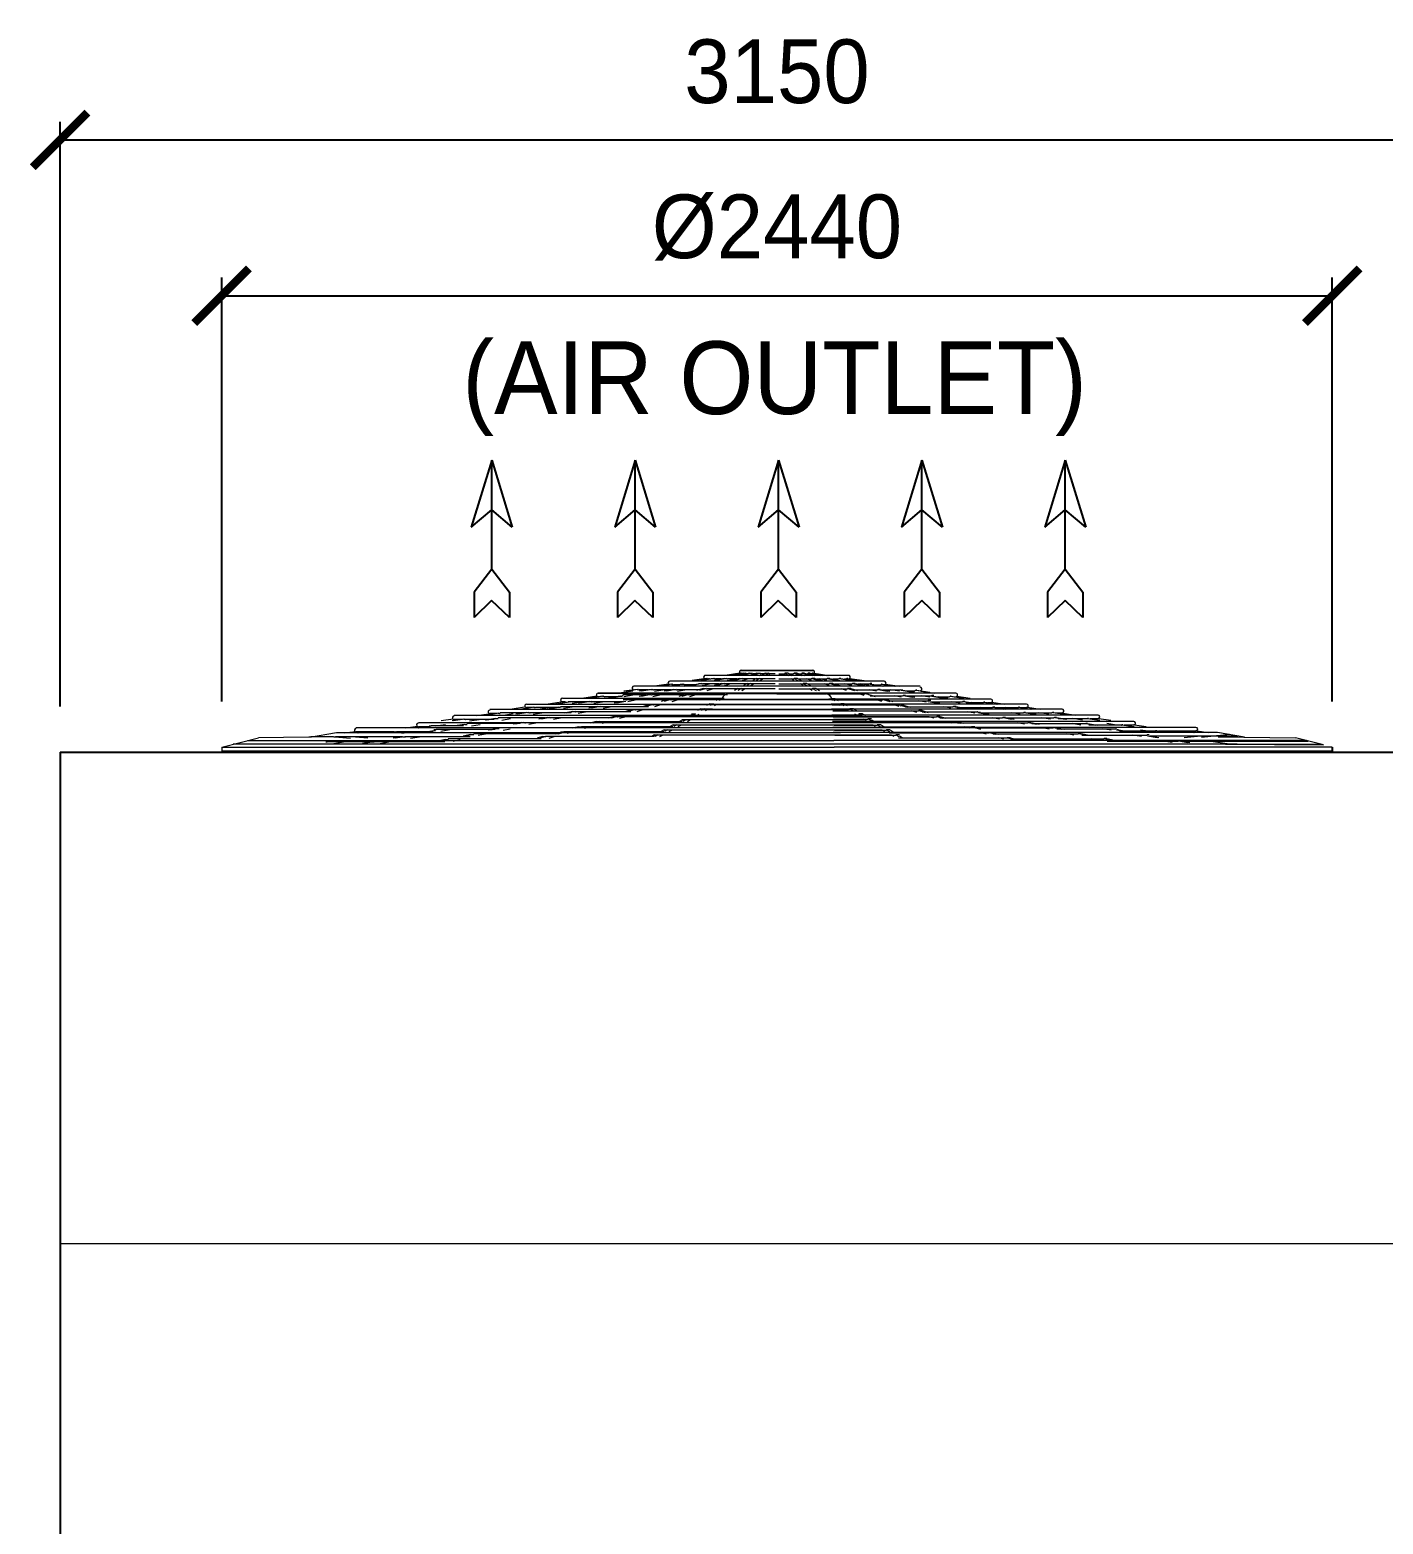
# Model space of a CAD drawing. Header units: millimetres. Extents: x 123437 to 162203, y 20795 to 41590.
# Drawn here: x 138504 to 141477, y 28954 to 32238 of the extents above; entities that cross this region are included whole.
import ezdxf
from ezdxf.enums import TextEntityAlignment as Align

# ---------------------------------------------------------------- set-up
doc = ezdxf.new("R2010")
doc.units = ezdxf.units.MM
doc.header["$LTSCALE"] = 30
doc.header["$MEASUREMENT"] = 0
doc.layers.get('0').update_dxf_attribs({"linetype": 'CONTINUOUS'})
doc.layers.get('DEFPOINTS').update_dxf_attribs({"color": 143, "linetype": 'CONTINUOUS'})
for name, color, linetype in [('냉각탑', 4, 'CONTINUOUS'), ('냉각탑_dim', 1, 'CONTINUOUS'), ('냉각탑_text', 3, 'CONTINUOUS')]:
    doc.layers.add(name, color=color, linetype=linetype)
doc.styles.add('HY울릉도L', font='')
doc.styles.add('돋움', font='')
doc.styles.get('HY울릉도L').set_extended_font_data('HY울릉도L')
doc.styles.get('돋움').set_extended_font_data('Dotum')
doc.dimstyles.new('성지DIM', dxfattribs={"dimtxt": 3.5, "dimasz": 3, "dimexe": 1, "dimexo": 2.5, "dimgap": 2, "dimtad": 1, "dimdec": 0, "dimzin": 3, "dimdsep": 46, "dimtxsty": 'HY울릉도L', "dimblk": 'ARCHTICK', "dimcen": -2, "dimclrd": 256, "dimclre": 256, "dimclrt": 7, "dimadec": 0, "dimazin": 0, "dimtfac": 1, "dimtdec": 0, "dimtofl": 0, "dimtmove": 0, "dimatfit": 3, "dimfxl": 0, "dimtolj": 1, "dimtzin": 0, "dimlwe": -1, "dimarcsym": 0})

# ---------------------------------------------------------------- blocks, each defined once
blk = doc.blocks.new('_ArchTick')
at = {"color": 0, "linetype": 'ByBlock', "const_width": 0.15}
blk.add_lwpolyline([(-0.5, -0.5), (0.5, 0.5)], dxfattribs=at)
blk = doc.blocks.new('*D37')
at = {"layer": 'DEFPOINTS', "color": 0, "transparency": 16777216}
for p in [(141720.4, 31995.9), (138570.4, 30650.6), (141720.4, 30650.6)]:
    blk.add_point(p, dxfattribs=at)
at = {"layer": '냉각탑_dim', "transparency": 16777216}
for p, q in [((138570.4, 30750.6), (138570.4, 32035.9)), ((141720.4, 30750.6), (141720.4, 32035.9))]:
    blk.add_line(p, q, dxfattribs=at)
at = {"layer": '냉각탑_dim', "lineweight": -2, "transparency": 16777216}
blk.add_line((138570.4, 31995.9), (141720.4, 31995.9), dxfattribs=at)
at = {"layer": '냉각탑_dim', "lineweight": -2, "transparency": 16777216, "xscale": 120, "yscale": 120, "zscale": 120, "rotation": 180}
blk.add_blockref('_ArchTick', (138570.4, 31995.9), dxfattribs=at)
at = {"layer": '냉각탑_dim', "lineweight": -2, "transparency": 16777216, "xscale": 120, "yscale": 120, "zscale": 120}
blk.add_blockref('_ArchTick', (141720.4, 31995.9), dxfattribs=at)
at = {"layer": '냉각탑_dim', "color": 7, "transparency": 16777216, "insert": (140145.4, 32145.9), "char_height": 140, "attachment_point": 5, "style": 'HY울릉도L'}
blk.add_mtext('\\A1;3150', dxfattribs=at)
blk = doc.blocks.new('*D38')
at = {"layer": 'DEFPOINTS', "color": 0, "transparency": 16777216}
for p in [(141365.4, 31653.5), (138925.4, 30661.9), (141365.4, 30661.9)]:
    blk.add_point(p, dxfattribs=at)
at = {"layer": '냉각탑_dim', "transparency": 16777216}
for p, q in [((138925.4, 30761.9), (138925.4, 31693.5)), ((141365.4, 30761.9), (141365.4, 31693.5))]:
    blk.add_line(p, q, dxfattribs=at)
at = {"layer": '냉각탑_dim', "lineweight": -2, "transparency": 16777216}
blk.add_line((138925.4, 31653.5), (141365.4, 31653.5), dxfattribs=at)
at = {"layer": '냉각탑_dim', "lineweight": -2, "transparency": 16777216, "xscale": 120, "yscale": 120, "zscale": 120, "rotation": 180}
blk.add_blockref('_ArchTick', (138925.4, 31653.5), dxfattribs=at)
at = {"layer": '냉각탑_dim', "lineweight": -2, "transparency": 16777216, "xscale": 120, "yscale": 120, "zscale": 120}
blk.add_blockref('_ArchTick', (141365.4, 31653.5), dxfattribs=at)
at = {"layer": '냉각탑_dim', "color": 7, "transparency": 16777216, "insert": (140145.4, 31803.5), "char_height": 140, "attachment_point": 5, "style": 'HY울릉도L'}
blk.add_mtext('\\A1;Ø2440', dxfattribs=at)
blk = doc.blocks.new('화살표 IN OUT')
at = {"layer": '냉각탑_dim'}
for p, q in [((-322.7, 43), (-383.9, 43)), ((-343.1, 0.5), (-383.9, 43)), ((-266.4, 0), (-322.7, 43)), ((-163.5, 50), (-121.5, 0)), ((0, 0), (-163.5, 50)), ((-383.9, -43), (-343.1, 0.5)), ((-266.4, 0), (-322.7, -43)), ((-266.4, 0), (0, 0)), ((-163.5, -50), (-121.5, 0)), ((0, 0), (-163.5, -50)), ((-322.7, -43), (-383.9, -43))]:
    blk.add_line(p, q, dxfattribs=at)

msp = doc.modelspace()

# ---------------------------------------------------------------- linework, layer by layer
at = {"ltscale": 500}
for p, q in [((138570.4, 30650.6), (138570.4, 26670.6)), ((138570.4, 30650.6), (141720.4, 30650.6)), ((141258.8, 30650.6), (139032, 30650.6)), ((141365.4, 30661.9), (141365.4, 30652.6))]:
    msp.add_line(p, q, dxfattribs=at)
at = {"lineweight": 18, "ltscale": 500}
msp.add_line((138570.4, 29570.6), (141720.4, 29570.6), dxfattribs=at)
at = {"layer": '냉각탑', "linetype": 'Continuous', "lineweight": 15}
for p, q in [((140381.2, 30806.3), (139909.7, 30806.3)), ((139985.4, 30810.8), (139953.9, 30806.3)), ((139979.5, 30801.7), (139957.8, 30797.3)), ((139989.8, 30812.8), (139959.4, 30808.3)), ((139991.8, 30812.8), (139961.5, 30808.3)), ((139974, 30801.7), (139979.5, 30801.7)), ((140004.9, 30812.8), (139977.6, 30808.3)), ((139981.4, 30797.3), (139997, 30800.5)), ((140018.6, 30800.5), (139981.5, 30800.5)), ((140008.8, 30812.8), (139981.6, 30808.3)), ((139985.4, 30812.8), (139986.1, 30812.3)), ((140302.6, 30819.4), (139988.2, 30819.4)), ((139989.8, 30812.8), (139991.8, 30812.8)), ((139997, 30811.5), (139994.7, 30811.5)), ((140004.9, 30812.8), (140008.8, 30812.8)), ((140029.5, 30812.8), (140007.2, 30808.3)), ((140022.7, 30801.7), (140007.4, 30797.3)), ((140023.1, 30811.5), (140011.3, 30811.5)), ((140035, 30812.8), (140012.8, 30808.3)), ((140029.5, 30801.7), (140014.2, 30797.3)), ((140022.7, 30801.7), (140029.5, 30801.7)), ((140029.5, 30812.8), (140035, 30812.8)), ((140030.8, 30797.3), (140041.9, 30800.5)), ((140077.7, 30800.5), (140031, 30800.5)), ((140063.9, 30824), (140031.7, 30819.4)), ((140065.7, 30824), (140034.5, 30819.4)), ((140035.8, 30808.3), (140051.5, 30811.5)), ((140067.7, 30824), (140036.6, 30819.4)), ((140057.5, 30811.5), (140037.1, 30811.5)), ((140072.9, 30824), (140044.9, 30819.4)), ((140062, 30812.8), (140046.3, 30808.3)), ((140076.8, 30824), (140048.9, 30819.4)), ((140068.8, 30812.8), (140053.1, 30808.3)), ((140062, 30812.8), (140068.8, 30812.8)), ((140085, 30824), (140062.2, 30819.4)), ((140063.9, 30824), (140064.1, 30823.7)), ((140224, 30830.4), (140066.8, 30830.4)), ((140066.8, 30830.4), (140224, 30830.4)), ((140090.6, 30824), (140067.8, 30819.4)), ((140069.4, 30808.3), (140080.5, 30811.5)), ((140097.8, 30811.5), (140070.3, 30811.5)), ((140079.9, 30801.7), (140071.9, 30797.3)), ((140087.5, 30801.7), (140079.5, 30797.3)), ((140079.9, 30801.7), (140087.5, 30801.7)), ((140101.3, 30824), (140085.1, 30819.4)), ((140088.1, 30797.3), (140093.9, 30800.5)), ((140141.5, 30800.5), (140088.2, 30800.5)), ((140108.1, 30824), (140091.9, 30819.4)), ((140100.2, 30812.8), (140092.1, 30808.3)), ((140096.3, 30822.6), (140092.7, 30822.6)), ((140093.4, 30821.7), (140093.3, 30822.6)), ((140107.8, 30812.8), (140099.6, 30808.3)), ((140100.2, 30812.8), (140107.8, 30812.8)), ((140107.9, 30819.4), (140110.3, 30820.1)), ((140108.1, 30808.3), (140113.8, 30811.5)), ((140141.5, 30811.5), (140108.5, 30811.5)), ((140118, 30822.6), (140109.6, 30822.6)), ((140110.3, 30820.1), (140110, 30822.6)), ((140120.5, 30824), (140112.2, 30819.4)), ((140128.1, 30824), (140119.8, 30819.4)), ((140120.5, 30824), (140128.1, 30824)), ((140128, 30819.4), (140129.3, 30820.1)), ((140141.5, 30822.6), (140128.9, 30822.6)), ((140129.3, 30820.1), (140129.1, 30822.6)), ((140149.3, 30822.6), (140161.9, 30822.6)), ((140149.3, 30811.5), (140182.3, 30811.5)), ((140149.3, 30800.5), (140202.6, 30800.5)), ((140161.6, 30820.1), (140161.7, 30822.6)), ((140162.8, 30819.4), (140161.6, 30820.1)), ((140162.7, 30824), (140171.1, 30819.4)), ((140170.3, 30824), (140162.7, 30824)), ((140170.3, 30824), (140178.6, 30819.4)), ((140172.9, 30822.6), (140181.2, 30822.6)), ((140182.7, 30808.3), (140177, 30811.5)), ((140180.5, 30820.1), (140180.8, 30822.6)), ((140182.9, 30819.4), (140180.5, 30820.1)), ((140182.8, 30824), (140198.9, 30819.4)), ((140183, 30812.8), (140191.2, 30808.3)), ((140190.6, 30812.8), (140183, 30812.8)), ((140189.6, 30824), (140205.7, 30819.4)), ((140190.6, 30812.8), (140198.8, 30808.3)), ((140193, 30811.5), (140220.6, 30811.5)), ((140194.5, 30822.6), (140198.1, 30822.6)), ((140202.7, 30797.3), (140196.9, 30800.5)), ((140197.4, 30821.7), (140197.5, 30822.6)), ((140200.3, 30824), (140223.1, 30819.4)), ((140203.4, 30801.7), (140211.3, 30797.3)), ((140210.9, 30801.7), (140203.4, 30801.7)), ((140205.8, 30824), (140228.6, 30819.4)), ((140221.4, 30808.3), (140210.4, 30811.5)), ((140210.9, 30801.7), (140218.9, 30797.3)), ((140213.1, 30800.5), (140259.9, 30800.5)), ((140214, 30824), (140242, 30819.4)), ((140218, 30824), (140245.9, 30819.4)), ((140222, 30812.8), (140237.7, 30808.3)), ((140228.8, 30812.8), (140222, 30812.8)), ((140223.1, 30824), (140254.3, 30819.4)), ((140225.1, 30824), (140256.3, 30819.4)), ((140226.9, 30824), (140226.7, 30823.7)), ((140226.9, 30824), (140259.2, 30819.4)), ((140228.8, 30812.8), (140244.5, 30808.3)), ((140233.4, 30811.5), (140253.7, 30811.5)), ((140255, 30808.3), (140239.3, 30811.5)), ((140260, 30797.3), (140248.9, 30800.5)), ((140255.8, 30812.8), (140278, 30808.3)), ((140261.3, 30812.8), (140255.8, 30812.8)), ((140261.3, 30812.8), (140283.6, 30808.3)), ((140261.3, 30801.7), (140276.6, 30797.3)), ((140268.1, 30801.7), (140261.3, 30801.7)), ((140267.8, 30811.5), (140279.5, 30811.5)), ((140268.1, 30801.7), (140283.4, 30797.3)), ((140272.2, 30800.5), (140309.3, 30800.5)), ((140282, 30812.8), (140309.3, 30808.3)), ((140286, 30812.8), (140282, 30812.8)), ((140286, 30812.8), (140313.2, 30808.3)), ((140293.8, 30811.5), (140296.2, 30811.5)), ((140309.5, 30797.3), (140293.8, 30800.5)), ((140299, 30812.8), (140329.3, 30808.3)), ((140301, 30812.8), (140299, 30812.8)), ((140301, 30812.8), (140331.4, 30808.3)), ((140305.4, 30812.8), (140304.8, 30812.3)), ((140305.4, 30812.8), (140336.9, 30808.3)), ((140311.3, 30801.7), (140333, 30797.3)), ((140316.9, 30801.7), (140311.3, 30801.7)), ((140316.9, 30801.7), (140338.5, 30797.3)), ((140322.7, 30800.5), (140347.6, 30800.5)), ((140347.8, 30797.3), (140328.6, 30800.5)), ((140353.9, 30801.7), (140350, 30801.7)), ((139673.9, 30769.2), (140029.3, 30769.2)), ((139749.9, 30773.4), (139720.7, 30769.2)), ((139762.4, 30773.4), (139734.2, 30769.2)), ((139764.4, 30773.4), (139736.2, 30769.2)), ((140260.1, 30780.3), (139752.5, 30780.3)), ((139752.5, 30780.3), (140030.7, 30780.3)), ((139755.8, 30772.4), (139752.5, 30772.4)), ((139762.4, 30773.4), (139764.4, 30773.4)), ((139795, 30772.4), (139766.9, 30772.4)), ((139769.7, 30769.2), (139791.1, 30772.4)), ((139800.9, 30773.4), (139775.7, 30769.2)), ((139804.9, 30773.4), (139779.6, 30769.2)), ((139828.4, 30784.5), (139798.5, 30780.3)), ((139800.9, 30773.4), (139804.9, 30773.4)), ((139858.2, 30776.4), (139807.1, 30776.4)), ((139838.2, 30788.5), (139809.3, 30784.3)), ((139809.6, 30773.2), (139828.8, 30776.4)), ((139840.2, 30788.5), (139811.3, 30784.3)), ((140459.8, 30795.3), (139831.1, 30795.3)), ((139838.2, 30788.5), (139840.2, 30788.5)), ((139863, 30777.4), (139842.3, 30773.2)), ((139862.4, 30787.5), (139842.8, 30787.5)), ((139868.9, 30788.5), (139843, 30784.3)), ((139872.8, 30788.5), (139846.9, 30784.3)), ((139868.5, 30777.4), (139847.9, 30773.2)), ((139868.9, 30788.5), (139872.8, 30788.5)), ((139940.9, 30776.4), (139870.4, 30776.4)), ((139872.4, 30773.2), (139888.1, 30776.4)), ((139913.1, 30787.5), (139875.2, 30787.5)), ((139906.9, 30799.7), (139876.2, 30795.3)), ((139876.3, 30784.3), (139895.5, 30787.5)), ((139914, 30799.7), (139884.4, 30795.3)), ((139916, 30799.7), (139886.4, 30795.3)), ((139918.5, 30788.5), (139897.3, 30784.3)), ((139924, 30788.5), (139902.9, 30784.3)), ((139936.9, 30799.7), (139910.3, 30795.3)), ((139914, 30799.7), (139916, 30799.7)), ((139940.8, 30799.7), (139914.2, 30795.3)), ((139929.7, 30798.5), (139918.7, 30798.5)), ((139979.7, 30787.5), (139925.9, 30787.5)), ((139926.9, 30784.3), (139942.6, 30787.5)), ((139944.3, 30777.4), (139929.7, 30773.2)), ((139951.1, 30777.4), (139936.5, 30773.2)), ((139936.9, 30799.7), (139940.8, 30799.7)), ((139943.1, 30795.3), (139962.3, 30798.5)), ((139968.1, 30798.5), (139943.2, 30798.5)), ((139944.3, 30777.4), (139951.1, 30777.4)), ((139974, 30799.7), (139952.3, 30795.3)), ((140036.5, 30776.4), (139952.4, 30776.4)), ((139953.8, 30773.2), (139964.9, 30776.4)), ((139983.5, 30790.5), (139968.5, 30786.3)), ((139990.3, 30790.5), (139975.3, 30786.3)), ((139983.5, 30790.5), (139990.3, 30790.5)), ((140057.6, 30789.5), (139991.7, 30789.5)), ((139992.3, 30786.3), (140003.4, 30789.5)), ((140017.5, 30767.8), (140010.9, 30764.2)), ((140017.5, 30767.8), (140025, 30767.8)), ((140027.7, 30769.2), (140018.5, 30764.2)), ((140145.4, 30778.5), (140037.9, 30778.5)), ((140059.6, 30790.5), (140051.8, 30786.3)), ((140067.2, 30790.5), (140059.4, 30786.3)), ((140059.6, 30790.5), (140067.2, 30790.5)), ((140141.5, 30789.5), (140067.9, 30789.5)), ((140068.2, 30786.3), (140073.9, 30789.5)), ((140145.4, 30778.5), (140252.9, 30778.5)), ((140149.3, 30789.5), (140223, 30789.5)), ((140222.6, 30786.3), (140216.9, 30789.5)), ((140223.7, 30790.5), (140231.4, 30786.3)), ((140231.3, 30790.5), (140223.7, 30790.5)), ((140231.3, 30790.5), (140239, 30786.3)), ((140233.2, 30789.5), (140299.2, 30789.5)), ((140254.3, 30778.4), (140338.5, 30778.4)), ((140614.9, 30767.2), (140259.6, 30767.2)), ((140538.3, 30780.3), (140260.1, 30780.3)), ((140265.8, 30767.8), (140272.3, 30764.2)), ((140273.3, 30767.8), (140265.8, 30767.8)), ((140273.3, 30767.8), (140279.9, 30764.2)), ((140298.5, 30786.3), (140287.4, 30789.5)), ((140300.5, 30790.5), (140315.5, 30786.3)), ((140307.3, 30790.5), (140300.5, 30790.5)), ((140307.3, 30790.5), (140322.3, 30786.3)), ((140311.1, 30787.5), (140364.9, 30787.5)), ((140337, 30775.2), (140325.9, 30778.4)), ((140339.8, 30779.4), (140354.3, 30775.2)), ((140346.6, 30779.4), (140339.8, 30779.4)), ((140346.6, 30777.4), (140361.1, 30773.2)), ((140363.9, 30784.3), (140348.3, 30787.5)), ((140350, 30799.7), (140376.6, 30795.3)), ((140350, 30774.4), (140420.5, 30774.4)), ((140353.9, 30799.7), (140380.5, 30795.3)), ((140361.1, 30798.5), (140372.1, 30798.5)), ((140366.8, 30788.5), (140388, 30784.3)), ((140372.4, 30788.5), (140393.5, 30784.3)), ((140374.8, 30799.7), (140404.4, 30795.3)), ((140376.8, 30799.7), (140374.8, 30799.7)), ((140376.8, 30799.7), (140406.5, 30795.3)), ((140377.7, 30787.5), (140415.7, 30787.5)), ((140383.9, 30799.7), (140414.6, 30795.3)), ((140414.5, 30784.3), (140395.3, 30787.5)), ((140418.4, 30771.2), (140402.7, 30774.4)), ((140418, 30786.5), (140443.9, 30782.3)), ((140421.9, 30786.5), (140418, 30786.5)), ((140421.9, 30786.5), (140447.8, 30782.3)), ((140422.3, 30775.4), (140442.9, 30771.2)), ((140427.8, 30775.4), (140448.5, 30771.2)), ((140428.5, 30785.5), (140448, 30785.5)), ((140432.7, 30774.4), (140483.7, 30774.4)), ((140450.6, 30786.5), (140479.5, 30782.3)), ((140452.6, 30786.5), (140450.6, 30786.5)), ((140452.6, 30786.5), (140481.5, 30782.3)), ((140481.2, 30771.2), (140462, 30774.4)), ((140462.4, 30784.5), (140492.3, 30780.3)), ((140489.9, 30775.4), (140485.9, 30775.4)), ((140485.9, 30773.4), (140511.2, 30769.2)), ((140489.9, 30773.4), (140515.1, 30769.2)), ((140495.8, 30772.4), (140523.9, 30772.4)), ((140521.1, 30769.2), (140499.7, 30772.4)), ((140528.4, 30773.4), (140526.4, 30773.4)), ((140526.4, 30773.4), (140554.6, 30769.2)), ((140528.4, 30773.4), (140556.6, 30769.2)), ((140535, 30772.4), (140538.3, 30772.4)), ((140540.9, 30773.4), (140570.1, 30769.2)), ((139533, 30736), (139506.9, 30732.1)), ((139535.1, 30736), (139509, 30732.1)), ((139514.7, 30745.2), (140306.7, 30745.2)), ((139528.6, 30735.3), (139514.7, 30735.3)), ((139533, 30736), (139535.1, 30736)), ((139591.1, 30737.3), (139537.2, 30737.3)), ((139544.4, 30732.1), (139565.8, 30735.3)), ((139591, 30749.1), (139563.3, 30745.2)), ((139595.1, 30738), (139571.7, 30734.1)), ((139599, 30738), (139575.7, 30734.1)), ((139610.8, 30749.1), (139584, 30745.2)), ((139612.8, 30749.1), (139586.1, 30745.2)), ((139595.3, 30756.2), (140277, 30756.2)), ((139605.6, 30748.4), (139595.3, 30748.4)), ((139693.3, 30737.3), (139602.9, 30737.3)), ((139609.4, 30734.1), (139628.6, 30737.3)), ((139610.8, 30749.1), (139612.8, 30749.1)), ((139660.4, 30748.4), (139615.1, 30748.4)), ((139620.8, 30745.2), (139642.2, 30748.4)), ((139665, 30749.1), (139641, 30745.2)), ((139671.5, 30760.2), (139643, 30756.2)), ((139669, 30749.1), (139645, 30745.2)), ((139686.6, 30760.2), (139659.1, 30756.2)), ((139688.6, 30760.2), (139661.1, 30756.2)), ((139665, 30749.1), (139669, 30749.1)), ((139748.2, 30750.4), (139671, 30750.4)), ((139680.7, 30761.4), (139673.9, 30761.4)), ((139676.1, 30747.2), (139695.3, 30750.4)), ((139696.6, 30740), (139677.5, 30736.1)), ((139702.1, 30740), (139683, 30736.1)), ((139686.6, 30762.2), (139688.6, 30762.2)), ((139727.7, 30761.4), (139691, 30761.4)), ((139695.3, 30758.2), (139716.7, 30761.4)), ((139824.3, 30739.3), (139703.6, 30739.3)), ((139733, 30762.2), (139708.4, 30758.2)), ((139708.9, 30736.1), (139724.6, 30739.3)), ((139736.9, 30762.2), (139712.3, 30758.2)), ((139752, 30751.1), (139732.4, 30747.2)), ((139733, 30762.2), (139736.9, 30762.2)), ((139757.6, 30751.1), (139738, 30747.2)), ((139803.2, 30761.4), (139739, 30761.4)), ((139742.9, 30758.2), (139762.1, 30761.4)), ((139863.1, 30750.4), (139759.2, 30750.4)), ((139763.4, 30747.2), (139779.1, 30750.4)), ((139807.5, 30762.2), (139787.4, 30758.2)), ((139813, 30762.2), (139792.9, 30758.2)), ((139826.6, 30744), (139813.1, 30740.1)), ((139902, 30765.4), (139814.8, 30765.4)), ((139817.9, 30762.2), (139833.6, 30765.4)), ((139833.4, 30744), (139819.9, 30740.1)), ((139826.6, 30744), (139833.4, 30744)), ((140300.3, 30743.3), (139834.5, 30743.3)), ((139838.2, 30740.1), (139849.3, 30743.3)), ((139865.8, 30755.1), (139851.9, 30751.2)), ((139872.6, 30755.1), (139858.7, 30751.2)), ((139865.8, 30755.1), (139872.6, 30755.1)), ((140280.3, 30754.4), (139873.8, 30754.4)), ((139876.7, 30751.2), (139887.8, 30754.4)), ((139905, 30766.2), (139890.8, 30762.2)), ((139911.8, 30766.2), (139897.6, 30762.2)), ((139905, 30766.2), (139911.8, 30766.2)), ((140270.2, 30765.4), (139913.1, 30765.4)), ((139915.3, 30762.2), (139926.4, 30765.4)), ((139957.7, 30734.7), (139965.3, 30734.7)), ((139965.3, 30734.7), (139958.6, 30731.1)), ((139977.6, 30745.8), (139971, 30742.1)), ((139977.6, 30745.8), (139985.2, 30745.8)), ((139985.2, 30745.8), (139978.6, 30742.1)), ((140004, 30745.3), (139986.5, 30745.3)), ((139988.4, 30742.1), (139994.2, 30745.3)), ((139997.6, 30756.8), (139990.9, 30753.2)), ((139997.6, 30756.8), (140005.2, 30756.8)), ((140005.2, 30756.8), (139998.5, 30753.2)), ((140008.4, 30753.2), (140014.1, 30756.4)), ((140266, 30766.5), (140022.7, 30766.5)), ((140022.7, 30766.5), (140266, 30766.5)), ((140693.5, 30756.2), (140264.2, 30756.2)), ((140772.1, 30745.2), (140265.1, 30745.2)), ((140265.9, 30765.4), (140377.8, 30765.4)), ((140266.9, 30754.4), (140417.1, 30754.4)), ((140267.8, 30741.3), (140456.3, 30741.3)), ((140282.4, 30753.2), (140276.7, 30756.4)), ((140285.7, 30756.8), (140292.3, 30753.2)), ((140293.2, 30756.8), (140285.7, 30756.8)), ((140286.8, 30745.3), (140304.3, 30745.3)), ((140293.2, 30756.8), (140299.9, 30753.2)), ((140302.4, 30742.1), (140296.7, 30745.3)), ((140305.6, 30745.8), (140312.2, 30742.1)), ((140313.2, 30745.8), (140305.6, 30745.8)), ((140313.2, 30745.8), (140319.8, 30742.1)), ((140325.5, 30734.7), (140332.2, 30731.1)), ((140333.1, 30734.7), (140325.5, 30734.7)), ((140333.1, 30734.7), (140339.8, 30731.1)), ((140375.5, 30762.2), (140364.5, 30765.4)), ((140379, 30766.2), (140393.2, 30762.2)), ((140385.8, 30766.2), (140379, 30766.2)), ((140385.8, 30766.2), (140400, 30762.2)), ((140388.8, 30763.4), (140476, 30763.4)), ((140414.1, 30751.2), (140403, 30754.4)), ((140418.2, 30753.1), (140432.1, 30749.2)), ((140425, 30753.1), (140418.2, 30753.1)), ((140425, 30753.1), (140438.9, 30749.2)), ((140427.7, 30750.4), (140531.6, 30750.4)), ((140452.6, 30738.1), (140441.5, 30741.3)), ((140472.9, 30760.2), (140457.2, 30763.4)), ((140457.4, 30742), (140470.9, 30738.1)), ((140464.2, 30742), (140457.4, 30742)), ((140464.2, 30742), (140477.7, 30738.1)), ((140464.6, 30739.3), (140585.2, 30739.3)), ((140477.8, 30762.2), (140497.9, 30758.2)), ((140483.3, 30762.2), (140503.4, 30758.2)), ((140487.6, 30761.4), (140551.8, 30761.4)), ((140527.4, 30747.2), (140511.7, 30750.4)), ((140548, 30758.2), (140528.8, 30761.4)), ((140533.2, 30751.1), (140552.8, 30747.2)), ((140538.8, 30751.1), (140558.4, 30747.2)), ((140540.6, 30748.4), (140617.8, 30748.4)), ((140553.9, 30762.2), (140578.5, 30758.2)), ((140557.8, 30762.2), (140553.9, 30762.2)), ((140555.8, 30762.2), (140580.5, 30758.2)), ((140561.1, 30759.4), (140597.8, 30759.4)), ((140579.9, 30736.1), (140564.2, 30739.3)), ((140593.6, 30756.2), (140572.1, 30759.4)), ((140586.7, 30738), (140605.8, 30734.1)), ((140592.3, 30738), (140611.4, 30734.1)), ((140612.7, 30745.2), (140593.5, 30748.4)), ((140595.5, 30737.3), (140685.9, 30737.3)), ((140602.2, 30760.2), (140600.2, 30760.2)), ((140600.2, 30760.2), (140627.7, 30756.2)), ((140602.2, 30760.2), (140629.7, 30756.2)), ((140608.1, 30759.4), (140614.9, 30759.4)), ((140617.4, 30760.2), (140645.8, 30756.2)), ((140619.8, 30749.1), (140643.9, 30745.2)), ((140623.8, 30749.1), (140619.8, 30749.1)), ((140623.8, 30749.1), (140647.8, 30745.2)), ((140628.4, 30748.4), (140673.7, 30748.4)), ((140668, 30745.2), (140646.6, 30748.4)), ((140679.4, 30734.1), (140660.2, 30737.3)), ((140678, 30749.1), (140676, 30749.1)), ((140676, 30749.1), (140702.8, 30745.2)), ((140678, 30749.1), (140704.8, 30745.2)), ((140683.2, 30748.4), (140693.5, 30748.4)), ((140687.8, 30738), (140711.2, 30734.1)), ((140691.7, 30738), (140715.1, 30734.1)), ((140695.7, 30737.3), (140749.6, 30737.3)), ((140695.8, 30749.1), (140723.5, 30745.2)), ((140742.4, 30734.1), (140721, 30737.3)), ((140753.8, 30738), (140751.7, 30738)), ((140751.7, 30738), (140777.8, 30734.1)), ((140753.8, 30738), (140779.9, 30734.1)), ((140758.3, 30737.3), (140772.1, 30737.3)), ((140774.3, 30736), (140801.3, 30732.1)), ((139220.9, 30705.1), (140578.4, 30705.1)), ((139355.7, 30706.7), (139330.1, 30703.1)), ((139381.5, 30706.7), (139356.8, 30703.1)), ((139357.5, 30716.1), (140548.3, 30716.1)), ((139378.4, 30706.3), (139357.6, 30706.3)), ((139383.6, 30706.7), (139358.8, 30703.1)), ((139381.5, 30708.7), (139383.6, 30708.7)), ((139456.5, 30708.3), (139385.4, 30708.3)), ((139395.5, 30708.1), (139417, 30711.3)), ((139434.1, 30722.8), (139407.8, 30719.1)), ((139457.3, 30722.8), (139431.9, 30719.1)), ((139459.3, 30722.8), (139433.9, 30719.1)), ((139436.1, 30732.1), (140330.3, 30732.1)), ((139453.5, 30722.3), (139436.1, 30722.3)), ((139459.3, 30711.7), (139437.1, 30708.1)), ((139463.2, 30711.7), (139441, 30708.1)), ((139457.3, 30722.8), (139459.3, 30722.8)), ((139459.3, 30711.7), (139463.2, 30711.7)), ((139523.8, 30722.3), (139461.3, 30722.3)), ((139581.3, 30713.3), (139464.8, 30713.3)), ((139470, 30719.1), (139491.4, 30722.3)), ((139473.9, 30708.1), (139493.1, 30711.3)), ((139512.6, 30734), (139485.5, 30730.1)), ((139527.2, 30724.8), (139504.4, 30721.1)), ((139531.1, 30724.8), (139508.3, 30721.1)), ((139528.2, 30702.6), (139510.6, 30699)), ((139533.8, 30702.6), (139516.1, 30699)), ((139527.2, 30724.8), (139531.1, 30724.8)), ((139636.3, 30726.3), (139532.9, 30726.3)), ((139705.7, 30704.2), (139534.9, 30704.2)), ((139540.7, 30721.1), (139559.9, 30724.3)), ((139543.5, 30699), (139559.2, 30702.2)), ((139583.6, 30715.7), (139565.5, 30712.1)), ((139589.2, 30715.7), (139571.1, 30712.1)), ((139746.5, 30715.3), (139592.5, 30715.3)), ((139600, 30712.1), (139615.6, 30715.3)), ((139641.1, 30726.8), (139622.5, 30723.1)), ((139646.6, 30726.8), (139628, 30723.1)), ((139785.4, 30726.3), (139648.1, 30726.3)), ((139654.5, 30723.1), (139670.1, 30726.3)), ((139709, 30706.6), (139696.5, 30703)), ((139715.8, 30706.6), (139703.3, 30703)), ((139709, 30706.6), (139715.8, 30706.6)), ((139916.8, 30706.2), (139716.6, 30706.2)), ((139722.6, 30703), (139733.7, 30706.2)), ((139748.2, 30717.7), (139735.3, 30714.1)), ((139755, 30717.7), (139742.2, 30714.1)), ((139748.2, 30717.7), (139755, 30717.7)), ((139936.9, 30717.3), (139755.9, 30717.3)), ((139761.2, 30714.1), (139772.2, 30717.3)), ((139787.4, 30728.8), (139774.2, 30725.1)), ((139794.2, 30728.8), (139781, 30725.1)), ((139787.4, 30728.8), (139794.2, 30728.8)), ((140480, 30728.3), (139792.2, 30728.3)), ((139799.7, 30725.1), (139810.8, 30728.3)), ((139917.5, 30710.6), (139911, 30707)), ((140356.5, 30710.2), (139916.8, 30710.2)), ((139917.5, 30710.6), (139925, 30710.6)), ((139925, 30710.6), (139918.6, 30707)), ((139928.6, 30707), (139934.3, 30710.2)), ((139937.7, 30721.7), (139931.1, 30718.1)), ((140340.2, 30721.3), (139936.9, 30721.3)), ((139937.7, 30721.7), (139945.3, 30721.7)), ((139945.3, 30721.7), (139938.7, 30718.1)), ((139948.5, 30718.1), (139954.3, 30721.3)), ((139957.7, 30732.7), (139951.1, 30729.1)), ((139968.5, 30731.1), (139974.2, 30734.3)), ((140850.7, 30732.1), (140266.1, 30732.1)), ((140929.3, 30718.1), (140267.1, 30718.1)), ((141065.9, 30705.1), (140268, 30705.1)), ((140268.8, 30728.3), (140495.6, 30728.3)), ((140269.8, 30723.3), (140345, 30723.3)), ((140270.7, 30710.2), (140365.3, 30710.2)), ((140322.3, 30731.1), (140316.6, 30734.3)), ((140342.3, 30720.1), (140336.5, 30723.3)), ((140345.5, 30723.7), (140352.1, 30720.1)), ((140353.1, 30723.7), (140345.5, 30723.7)), ((140353.1, 30721.7), (140359.7, 30718.1)), ((140353.9, 30717.3), (140534.9, 30717.3)), ((140362.2, 30707), (140356.5, 30710.2)), ((140365.8, 30710.6), (140372.2, 30707)), ((140373.4, 30710.6), (140365.8, 30710.6)), ((140373.4, 30710.6), (140379.8, 30707)), ((140374, 30706.2), (140574.2, 30706.2)), ((140491.1, 30725.1), (140480, 30728.3)), ((140496.6, 30728.8), (140509.8, 30725.1)), ((140503.5, 30728.8), (140496.6, 30728.8)), ((140503.4, 30726.3), (140640.7, 30726.3)), ((140503.5, 30728.8), (140516.6, 30725.1)), ((140529.7, 30714.1), (140518.6, 30717.3)), ((140535.9, 30717.7), (140548.7, 30714.1)), ((140542.7, 30717.7), (140535.9, 30717.7)), ((140542.3, 30715.3), (140696.3, 30715.3)), ((140542.7, 30717.7), (140555.5, 30714.1)), ((140568.2, 30703), (140557.1, 30706.2)), ((140573.1, 30706.6), (140585.5, 30703)), ((140579.9, 30706.6), (140573.1, 30706.6)), ((140579.9, 30704.6), (140592.3, 30701)), ((140581.2, 30704.2), (140751.9, 30704.2)), ((140634.4, 30723.1), (140618.7, 30726.3)), ((140642.2, 30726.8), (140660.8, 30723.1)), ((140647.7, 30726.8), (140666.3, 30723.1)), ((140650.5, 30726.3), (140754, 30726.3)), ((140688.9, 30712.1), (140673.2, 30715.3)), ((140697.6, 30715.7), (140715.7, 30712.1)), ((140703.2, 30715.7), (140721.3, 30712.1)), ((140705.5, 30713.3), (140822, 30713.3)), ((140746.1, 30723.1), (140726.9, 30726.3)), ((140743.3, 30701), (140727.7, 30704.2)), ((140753.1, 30704.6), (140770.7, 30701)), ((140759.6, 30726.8), (140755.7, 30726.8)), ((140755.7, 30726.8), (140778.5, 30723.1)), ((140758.6, 30704.6), (140776.3, 30701)), ((140759.6, 30726.8), (140782.4, 30723.1)), ((140760.4, 30702.2), (140890.1, 30702.2)), ((140763, 30724.3), (140825.6, 30724.3)), ((140812.9, 30710.1), (140793.7, 30713.3)), ((140816.8, 30721.1), (140795.4, 30724.3)), ((140827.5, 30713.7), (140823.6, 30713.7)), ((140823.6, 30713.7), (140845.8, 30710.1)), ((140829.5, 30724.8), (140827.5, 30724.8)), ((140827.5, 30724.8), (140852.9, 30721.1)), ((140827.5, 30713.7), (140849.7, 30710.1)), ((140829.5, 30724.8), (140855, 30721.1)), ((140830.4, 30710.3), (140901.5, 30710.3)), ((140833.3, 30724.3), (140850.7, 30724.3)), ((140852.7, 30724.8), (140879, 30721.1)), ((140879.6, 30699), (140860.4, 30702.2)), ((140891.3, 30710.1), (140869.9, 30713.3)), ((140905.3, 30710.7), (140903.3, 30710.7)), ((140903.3, 30710.7), (140928, 30707.1)), ((140905.3, 30710.7), (140930, 30707.1)), ((140908.4, 30710.3), (140929.3, 30710.3)), ((140931.1, 30710.7), (140956.7, 30707.1)), ((138925.4, 30661.9), (139006.4, 30682)), ((138982.3, 30676), (140016.9, 30676)), ((139172.1, 30684.5), (139006.4, 30682)), ((139118.6, 30683.7), (139177.3, 30694)), ((139170.2, 30684.2), (139121.5, 30684.2)), ((139154, 30673.3), (139156, 30673.3)), ((139254, 30673.1), (139157.2, 30673.1)), ((139171.8, 30669.9), (139193.2, 30673.1)), ((139172.1, 30684.5), (139174.1, 30684.5)), ((139174.1, 30684.5), (139208.7, 30681)), ((139321.8, 30684.2), (139175.5, 30684.2)), ((139177.3, 30694), (140017.8, 30694)), ((139219.3, 30695.6), (139194.3, 30692)), ((139246.7, 30681), (139210.1, 30684.2)), ((139303.3, 30695.2), (139220.9, 30695.2)), ((139305.8, 30695.6), (139223.7, 30692)), ((139307.8, 30695.6), (139225.7, 30692)), ((139255.2, 30673.3), (139234.7, 30669.9)), ((139259.1, 30673.3), (139238.6, 30669.9)), ((139255.2, 30673.3), (139259.1, 30673.3)), ((139416, 30673.1), (139260.2, 30673.1)), ((139273.3, 30669.9), (139292.5, 30673.1)), ((139323.5, 30684.5), (139302.5, 30681)), ((139305.8, 30695.6), (139307.8, 30695.6)), ((139327.4, 30684.5), (139306.4, 30681)), ((139389.1, 30695.2), (139309.4, 30695.2)), ((139321.1, 30692), (139342.5, 30695.2)), ((139323.5, 30684.5), (139327.4, 30684.5)), ((139471.4, 30684.2), (139328.7, 30684.2)), ((139340.5, 30681), (139359.7, 30684.2)), ((139391.4, 30697.6), (139369.8, 30694)), ((139395.3, 30697.6), (139373.7, 30694)), ((139391.4, 30700.6), (139395.3, 30700.6)), ((139526.4, 30700.2), (139396.8, 30700.2)), ((139416.9, 30678.3), (139400.2, 30674.9)), ((139422.5, 30678.3), (139405.7, 30674.9)), ((139407.2, 30697), (139426.4, 30700.2)), ((139627.5, 30680.1), (139423.3, 30680.1)), ((139434, 30674.9), (139449.7, 30678.1)), ((139472.8, 30689.5), (139455.6, 30686)), ((139478.3, 30689.5), (139461.2, 30686)), ((139666.8, 30691.2), (139479.4, 30691.2)), ((139489, 30688), (139504.7, 30691.2)), ((139630.1, 30685), (139618.3, 30681.7)), ((139636.9, 30685), (139625.1, 30681.7)), ((139630.1, 30685), (139636.9, 30685)), ((139876.1, 30684.8), (139637.5, 30684.8)), ((139645.1, 30681.7), (139656.2, 30684.8)), ((139669.8, 30693.5), (139657.6, 30690)), ((139676.6, 30693.5), (139664.4, 30690)), ((139669.8, 30695.5), (139676.6, 30695.5)), ((139896.7, 30695.2), (139677.3, 30695.2)), ((139684.1, 30692), (139695.2, 30695.2)), ((139876.4, 30688.3), (139870.3, 30684.9)), ((140396.8, 30688.1), (139876.1, 30688.1)), ((139876.4, 30688.3), (139884, 30688.3)), ((139884, 30688.3), (139877.9, 30684.9)), ((139888.2, 30684.9), (139894, 30688.1)), ((139897.2, 30699.5), (139890.9, 30696)), ((140376.4, 30699.2), (139896.7, 30699.2)), ((139897.2, 30699.5), (139904.8, 30699.5)), ((139904.8, 30699.5), (139898.5, 30696)), ((139908.7, 30696), (139914.4, 30699.2)), ((140016.9, 30676), (140270, 30676)), ((140017.8, 30694), (140285, 30694)), ((141113.5, 30694), (140269, 30694)), ((141308.5, 30676), (140270, 30676)), ((140271.7, 30699.2), (140385.7, 30699.2)), ((140272.7, 30688.1), (140406.5, 30688.1)), ((140382.2, 30696), (140376.4, 30699.2)), ((140386.1, 30699.5), (140392.4, 30696)), ((140393.7, 30699.5), (140386.1, 30699.5)), ((140392.2, 30693.2), (140611.5, 30693.2)), ((140393.7, 30699.5), (140399.9, 30696)), ((140402.6, 30684.9), (140396.8, 30688.1)), ((140406.8, 30688.3), (140412.9, 30684.9)), ((140414.4, 30688.3), (140406.8, 30688.3)), ((140412.7, 30682.1), (140651.3, 30682.1)), ((140414.4, 30686.3), (140420.5, 30682.9)), ((140604.7, 30690), (140593.6, 30693.2)), ((140612.2, 30693.5), (140624.4, 30690)), ((140619, 30693.5), (140612.2, 30693.5)), ((140619, 30693.5), (140631.2, 30690)), ((140620, 30691.2), (140807.4, 30691.2)), ((140643.7, 30678.9), (140632.6, 30682.1)), ((140651.9, 30682.3), (140663.7, 30678.9)), ((140658.7, 30682.3), (140651.9, 30682.3)), ((140658.7, 30682.3), (140670.5, 30678.9)), ((140659.4, 30680.1), (140863.5, 30680.1)), ((140797.8, 30688), (140782.1, 30691.2)), ((140808.5, 30691.5), (140825.7, 30688)), ((140814, 30691.5), (140831.2, 30688)), ((140815.4, 30688.2), (140958.1, 30688.2)), ((140852.8, 30676.9), (140837.1, 30680.1)), ((140864.3, 30680.3), (140881.1, 30676.9)), ((140869.9, 30680.3), (140886.7, 30676.9)), ((140870.8, 30675.1), (141026.7, 30675.1)), ((140895.4, 30699.6), (140891.5, 30699.6)), ((140891.5, 30699.6), (140913.1, 30696)), ((140895.4, 30699.6), (140917, 30696)), ((140897.7, 30697.2), (140977.4, 30697.2)), ((140946.3, 30685), (140927.1, 30688.2)), ((140965.7, 30696), (140944.3, 30699.2)), ((140963.3, 30688.5), (140959.4, 30688.5)), ((140959.4, 30686.5), (140980.4, 30683)), ((140963.3, 30686.5), (140984.4, 30683)), ((140965, 30686.2), (141158, 30686.2)), ((140981, 30697.6), (140979, 30697.6)), ((140979, 30697.6), (141061.1, 30694)), ((140981, 30697.6), (141063.2, 30694)), ((140983.5, 30697.2), (141065.9, 30697.2)), ((141013.5, 30671.9), (140994.3, 30675.1)), ((141031.6, 30675.3), (141027.7, 30675.3)), ((141027.7, 30675.3), (141048.2, 30671.9)), ((141031.6, 30675.3), (141052.2, 30671.9)), ((141032.8, 30675.1), (141312.3, 30675.1)), ((141040.1, 30683), (141076.8, 30686.2)), ((141067.5, 30697.6), (141092.5, 30694)), ((141140.6, 30689.2), (141078.2, 30683)), ((141139.9, 30668.2), (141093.6, 30675.1)), ((141114.8, 30686.5), (141112.7, 30686.5)), ((141172.3, 30683.7), (141113.5, 30694)), ((141114.8, 30684.5), (141284.7, 30681.9)), ((141116.6, 30684.2), (141133.3, 30684.2)), ((141132.9, 30675.3), (141130.8, 30675.3)), ((141346.1, 30666.7), (141284.4, 30682)), ((138925.4, 30661.9), (140015.9, 30661.9)), ((138925.4, 30661.9), (138925.4, 30652.6)), ((138925.4, 30653.3), (141365.4, 30653.3)), ((138925.4, 30652.6), (141365.4, 30652.6)), ((138925.4, 30650.6), (141365.4, 30650.6)), ((138925.4, 30650.6), (141365.4, 30650.6)), ((141365.4, 30650.6), (138925.4, 30650.6)), ((140016.3, 30668.1), (138950.3, 30668.1)), ((140015.9, 30661.9), (140270.9, 30661.9)), ((140270.9, 30668.1), (140016.9, 30668.1)), ((141156.6, 30668.1), (140270.9, 30668.1)), ((141365.4, 30661.9), (140270.9, 30661.9)), ((141130.8, 30668.3), (141346.1, 30666.7)), ((141132.9, 30668.3), (141346.1, 30666.7)), ((141134.1, 30668.1), (141340.5, 30668.1))]:
    msp.add_line(p, q, dxfattribs=at)
at = {"layer": '냉각탑'}
msp.add_line((141118.7, 30650.6), (141365.4, 30650.6), dxfattribs=at)
at = {"layer": '냉각탑', "linetype": 'Continuous', "lineweight": 15, "flags": 128}
for points in [[(140029.5, 30801.7), (140029.7, 30801.4), (140030.2, 30800.7), (140030.9, 30800.5), (140031.1, 30800.5)], [(140065.7, 30824), (140067.4, 30824), (140067.7, 30824)], [(140067.7, 30824), (140068.2, 30823.4), (140068.5, 30823.2)], [(140068.8, 30812.8), (140069.3, 30812), (140069.9, 30811.6), (140070.3, 30811.6)], [(140072.9, 30824), (140075.8, 30823.9), (140076.8, 30824)], [(140085, 30824), (140088.2, 30823.9), (140090.6, 30824)], [(140087.5, 30801.7), (140087.6, 30801.3), (140087.9, 30800.7), (140088.2, 30800.5), (140088.3, 30800.5)], [(140101.3, 30824), (140103.4, 30823.9), (140108.1, 30824)], [(140107.8, 30812.8), (140107.9, 30812.3), (140108.2, 30811.7), (140108.6, 30811.5)], [(140108.1, 30824), (140108.3, 30823.4), (140108.9, 30822.8), (140109.5, 30822.6), (140109.7, 30822.6)], [(140128.1, 30824), (140128.2, 30823.4), (140128.5, 30822.8), (140128.9, 30822.6), (140128.9, 30822.6)], [(140162.7, 30824), (140162.6, 30823.4), (140162.3, 30822.8), (140161.9, 30822.6), (140161.9, 30822.6)], [(140182.8, 30824), (140182.5, 30823.4), (140181.9, 30822.8), (140181.3, 30822.6), (140181.1, 30822.6)], [(140183, 30812.8), (140182.9, 30812.3), (140182.6, 30811.7), (140182.2, 30811.5)], [(140189.6, 30824), (140187.4, 30823.9), (140182.8, 30824)], [(140205.8, 30824), (140202.6, 30823.9), (140200.3, 30824)], [(140203.4, 30801.7), (140203.2, 30801.3), (140202.9, 30800.7), (140202.6, 30800.5), (140202.6, 30800.5)], [(140218, 30824), (140215, 30823.9), (140214, 30824)], [(140222, 30812.8), (140221.5, 30812), (140220.9, 30811.6), (140220.5, 30811.6)], [(140223.1, 30824), (140222.6, 30823.4), (140222.3, 30823.2)], [(140225.1, 30824), (140223.4, 30824), (140223.1, 30824)], [(140261.3, 30801.7), (140261.1, 30801.4), (140260.6, 30800.7), (140259.9, 30800.5), (140259.8, 30800.5)], [(139863, 30777.4), (139864.5, 30777.4), (139868.5, 30777.4)], [(139906.9, 30799.7), (139907.1, 30799.4), (139908.2, 30798.8)], [(139918.5, 30788.5), (139920.2, 30788.5), (139924, 30788.5)], [(139951.1, 30777.4), (139951.6, 30776.7), (139952.2, 30776.4), (139952.5, 30776.5)], [(140067.2, 30790.5), (140067.4, 30789.9), (140067.7, 30789.5), (140067.9, 30789.5)], [(140223.7, 30790.5), (140223.4, 30789.9), (140223.1, 30789.5), (140222.9, 30789.5)], [(140339.8, 30779.4), (140339.2, 30778.7), (140338.6, 30778.4), (140338.3, 30778.5)], [(140372.4, 30788.5), (140370.6, 30788.5), (140366.8, 30788.5)], [(140383.9, 30799.7), (140383.7, 30799.4), (140382.7, 30798.8)], [(140427.8, 30775.4), (140426.3, 30775.4), (140422.3, 30775.4)], [(139535.1, 30736), (139536, 30735.5), (139537.2, 30735.3), (139537.3, 30735.3)], [(139593, 30749.1), (139594, 30748.6), (139595.3, 30748.4), (139595.4, 30748.4)], [(139597.1, 30738), (139598.1, 30738), (139601, 30738)], [(139696.6, 30740), (139698.4, 30740), (139702.1, 30740)], [(139702.1, 30740), (139702.7, 30739.5), (139703.7, 30739.3), (139703.8, 30739.4)], [(139752, 30751.1), (139754.6, 30751.1), (139757.6, 30751.1)], [(139807.5, 30766.2), (139809, 30766.2), (139813, 30766.2)], [(139833.4, 30744), (139833.8, 30743.5), (139834.5, 30743.3), (139834.6, 30743.4)], [(139911.8, 30766.2), (139912.2, 30765.7), (139912.9, 30765.4), (139913.2, 30765.4)], [(139965.3, 30734.7), (139965.4, 30734.5), (139965.8, 30734.3), (139965.8, 30734.3)], [(139985.2, 30745.8), (139985.4, 30745.5), (139985.7, 30745.3), (139985.7, 30745.3)], [(140005.2, 30756.8), (140005.3, 30756.6), (140005.7, 30756.4), (140005.7, 30756.4)], [(140285.7, 30756.8), (140285.5, 30756.6), (140285.2, 30756.4), (140285.1, 30756.4)], [(140305.6, 30745.8), (140305.4, 30745.5), (140305.1, 30745.3), (140305.1, 30745.3)], [(140325.5, 30734.7), (140325.4, 30734.5), (140325, 30734.3), (140325, 30734.3)], [(140379, 30766.2), (140378.6, 30765.7), (140377.9, 30765.4), (140377.6, 30765.4)], [(140457.4, 30742), (140457, 30741.5), (140456.4, 30741.3), (140456.2, 30741.4)], [(140483.3, 30764.2), (140481.8, 30764.2), (140477.8, 30764.2)], [(140538.8, 30751.1), (140536.2, 30751.1), (140533.2, 30751.1)], [(140586.7, 30740), (140586.1, 30739.5), (140585.2, 30739.3), (140585, 30739.4)], [(140592.3, 30738), (140590.4, 30738), (140586.7, 30738)], [(140691.7, 30738), (140690.7, 30738), (140687.8, 30738)], [(140695.8, 30749.1), (140694.8, 30748.6), (140693.5, 30748.4), (140693.5, 30748.4)], [(140751.7, 30738), (140750.8, 30737.5), (140749.6, 30737.3), (140749.5, 30737.3)], [(139355.7, 30706.7), (139356.3, 30706.4), (139357.6, 30706.3)], [(139528.2, 30702.6), (139530.8, 30702.6), (139533.8, 30702.6)], [(139531.1, 30724.8), (139531.8, 30724.5), (139532.9, 30724.3), (139533, 30724.3)], [(139533.8, 30702.6), (139534.4, 30702.3), (139535, 30702.3)], [(139585.6, 30715.7), (139588.2, 30715.7), (139591.2, 30715.7)], [(139591.2, 30715.7), (139591.7, 30715.4), (139592.6, 30715.3), (139592.6, 30715.3)], [(139641.1, 30726.8), (139643, 30726.8), (139646.6, 30726.8)], [(139646.6, 30726.8), (139647.3, 30726.5), (139648.2, 30726.3)], [(139715.8, 30706.6), (139716.3, 30706.3), (139716.7, 30706.3)], [(139755, 30717.7), (139755.2, 30717.5), (139755.9, 30717.3), (139756, 30717.3)], [(139794.2, 30728.8), (139794.5, 30728.5), (139795.1, 30728.3), (139795.2, 30728.3)], [(139925, 30710.6), (139925.1, 30710.5), (139925.4, 30710.2), (139925.5, 30710.3)], [(139945.3, 30721.7), (139945.5, 30721.5), (139945.8, 30721.3), (139945.8, 30721.3)], [(140345.5, 30723.7), (140345.3, 30723.5), (140345, 30723.3), (140345, 30723.3)], [(140365.8, 30710.6), (140365.7, 30710.5), (140365.4, 30710.2), (140365.3, 30710.3)], [(140496.6, 30728.8), (140496.3, 30728.5), (140495.7, 30728.3), (140495.6, 30728.3)], [(140535.9, 30717.7), (140535.6, 30717.5), (140534.9, 30717.3), (140534.8, 30717.3)], [(140575.1, 30706.6), (140574.5, 30706.3), (140574.1, 30706.3)], [(140642.2, 30726.8), (140641.5, 30726.5), (140640.7, 30726.3)], [(140647.7, 30726.8), (140645.8, 30726.8), (140642.2, 30726.8)], [(140697.6, 30715.7), (140697.1, 30715.4), (140696.2, 30715.3), (140696.2, 30715.3)], [(140703.2, 30715.7), (140700.6, 30715.7), (140697.6, 30715.7)], [(140753.1, 30704.6), (140752.4, 30704.3), (140751.8, 30704.3)], [(140758.6, 30704.6), (140756, 30704.6), (140753.1, 30704.6)], [(140755.7, 30726.8), (140755.1, 30726.5), (140753.9, 30726.3), (140753.8, 30726.3)], [(140891.5, 30702.6), (140890.6, 30702.3), (140889.9, 30702.3)], [(140931.1, 30710.7), (140930.5, 30710.4), (140929.2, 30710.3)], [(139156, 30673.3), (139156.8, 30673.1), (139157.2, 30673.1)], [(139174.1, 30684.5), (139174.9, 30684.2), (139175.6, 30684.2)], [(139219.3, 30695.6), (139219.7, 30695.4), (139220.9, 30695.2)], [(139259.1, 30673.3), (139259.6, 30673.1), (139260.3, 30673.1)], [(139307.8, 30695.6), (139308.7, 30695.3), (139309.7, 30695.3)], [(139327.4, 30684.5), (139327.9, 30684.3), (139328.9, 30684.2)], [(139395.3, 30700.6), (139396.2, 30700.3), (139396.9, 30700.3)], [(139416.9, 30678.3), (139419.4, 30678.3), (139422.5, 30678.3)], [(139422.5, 30678.3), (139422.7, 30678.2), (139423.5, 30678.1)], [(139472.8, 30689.5), (139475.3, 30689.5), (139478.3, 30689.5)], [(139478.3, 30689.5), (139478.6, 30689.3), (139479.5, 30689.2)], [(139636.9, 30685), (139637.3, 30684.9), (139637.6, 30684.9)], [(139676.6, 30695.5), (139676.8, 30695.3), (139677.4, 30695.2)], [(139884, 30688.3), (139884.2, 30688.1), (139884.4, 30688.1)], [(139904.8, 30699.5), (139904.9, 30699.3), (139905.2, 30699.2), (139905.2, 30699.2)], [(140386.1, 30699.5), (140386, 30699.3), (140385.6, 30699.2), (140385.6, 30699.2)], [(140406.8, 30688.3), (140406.6, 30688.1), (140406.5, 30688.1)], [(140612.2, 30693.5), (140612, 30693.3), (140611.4, 30693.2)], [(140651.9, 30682.3), (140651.6, 30682.1), (140651.2, 30682.1)], [(140808.5, 30691.5), (140808.2, 30691.3), (140807.3, 30691.2)], [(140814, 30691.5), (140811.5, 30691.5), (140808.5, 30691.5)], [(140864.3, 30680.3), (140864.1, 30680.2), (140863.3, 30680.1)], [(140869.9, 30680.3), (140867.4, 30680.3), (140864.3, 30680.3)], [(140959.4, 30688.5), (140959, 30688.3), (140958, 30688.2)], [(140979, 30697.6), (140978.1, 30697.3), (140977.2, 30697.3)], [(141027.7, 30675.3), (141027.2, 30675.1), (141026.5, 30675.1)], [(141067.5, 30697.6), (141067.1, 30697.4), (141065.9, 30697.2)], [(141112.7, 30686.5), (141111.9, 30686.2), (141111.2, 30686.2)], [(141130.8, 30675.3), (141130, 30675.1), (141129.6, 30675.1)]]:
    msp.add_lwpolyline(points, dxfattribs=at)
at = {"layer": '냉각탑', "linetype": 'Continuous', "lineweight": 15}
for centre, radius, start, end in [((139909.7, 30802.4), 3.93, 90, 224.8074), ((139981.5, 30802.8), 2.27, 209.6738, 274.3747), ((139988.2, 30815.4), 3.93, 90, 222.6344), ((139994.5, 30814.9), 3.34, 218.5009, 277.1424), ((140011.2, 30814.6), 3.01, 216.1667, 271.695), ((140037, 30813.7), 2.17, 204.8514, 276.5247), ((140066.8, 30826.5), 3.93, 90, 220.8067), ((140079, 30825.2), 2.53, 209.5953, 263.5179), ((140092.8, 30825), 2.43, 205.4412, 269.6636), ((140198.1, 30825), 2.43, 270.3364, 334.5588), ((140211.8, 30825.2), 2.53, 276.4821, 330.4047), ((140224, 30826.5), 3.93, 319.1933, 90), ((140253.8, 30813.7), 2.17, 263.4753, 335.1486), ((140279.6, 30814.6), 3.01, 268.305, 323.8333), ((140296.4, 30814.9), 3.34, 262.8576, 321.4991), ((140302.6, 30815.4), 3.93, 317.3656, 90), ((140309.3, 30802.8), 2.27, 265.6253, 330.3262), ((140347.6, 30803.6), 3.07, 265.9333, 321.6307), ((140381.2, 30802.4), 3.93, 315.1926, 90), ((139673.9, 30765.3), 3.93, 90, 231.482), ((139752.5, 30776.3), 3.93, 90, 229.1468), ((139752.4, 30776.1), 3.7, 228.3322, 273.5608), ((139766.8, 30776), 3.57, 227.2198, 271.2611), ((139807, 30777.4), 2.97, 223.1748, 273.5199), ((139831.1, 30791.4), 3.93, 90, 226.9197), ((139831.1, 30791.4), 3.91, 226.5784, 270.5926), ((139842.8, 30791.1), 3.6, 224.9457, 274.3361), ((139870.4, 30778.7), 2.23, 215.2562, 273.6944), ((139875.1, 30790.5), 3.07, 220.9693, 271.714), ((139918.6, 30802), 3.49, 222.3777, 275.7695), ((139925.9, 30789.7), 2.26, 212.4741, 273.4022), ((139943.2, 30801.6), 3.07, 218.3693, 274.0667), ((139991.8, 30791), 1.54, 197.8969, 269.0096), ((140037.9, 30765.4), 13.1, 90, 180.0235), ((140252.9, 30765.4), 13.1, 5, 90), ((140299.1, 30791), 1.54, 270.9904, 342.1031), ((140364.9, 30789.7), 2.26, 266.5978, 327.5259), ((140372.2, 30802), 3.49, 264.2305, 317.6223), ((140415.7, 30790.5), 3.07, 268.286, 319.0307), ((140420.5, 30776.7), 2.23, 266.3056, 324.7438), ((140448.1, 30789.1), 3.6, 265.6639, 315.0543), ((140459.7, 30789.4), 3.91, 269.4074, 313.4216), ((140459.8, 30789.4), 3.93, 313.0803, 90), ((140483.8, 30777.4), 2.97, 266.4801, 316.8252), ((140524, 30776), 3.57, 268.7389, 312.7802), ((140538.4, 30776.1), 3.7, 266.4392, 311.6678), ((140538.3, 30776.3), 3.93, 310.8532, 90), ((140614.9, 30763.3), 3.93, 308.518, 90), ((139514.7, 30739.2), 3.93, 90, 236.5), ((139514.4, 30738.3), 2.98, 232.2093, 276.8618), ((139595.3, 30752.3), 3.93, 90, 233.9296), ((139602.6, 30739.5), 2.22, 224.6195, 282.5526), ((139614.7, 30751), 2.69, 225.6167, 281.114), ((139670.7, 30752.8), 2.4, 223.9054, 279.8718), ((139673.5, 30764.5), 3.04, 226.5509, 277.3742), ((139690.9, 30765), 3.59, 229.7689, 271.5196), ((139738.7, 30763.8), 2.43, 220.8814, 279.3614), ((139759.2, 30752.6), 2.21, 221.3017, 273.1809), ((139814.8, 30767.6), 2.24, 218.3305, 273.1954), ((139873.8, 30755.8), 1.4, 207.6192, 269.2984), ((140417, 30753.8), 1.4, 270.7016, 332.3808), ((140476, 30765.6), 2.24, 266.8046, 321.6695), ((140531.6, 30752.6), 2.21, 266.8191, 318.6983), ((140552.1, 30763.8), 2.43, 260.6386, 319.1186), ((140597.9, 30763), 3.59, 268.4804, 310.2311), ((140615.3, 30762.5), 3.04, 262.6258, 313.4491), ((140618.1, 30750.8), 2.4, 260.1282, 316.0946), ((140674.1, 30751), 2.69, 258.886, 314.3833), ((140686.2, 30739.5), 2.22, 257.4474, 315.3805), ((140693.5, 30752.3), 3.93, 306.0704, 90), ((140772.1, 30741.2), 3.93, 303.5, 90), ((140772.4, 30740.3), 2.98, 263.1382, 307.7907), ((139220.9, 30699.1), 3.93, 90, 245.153), ((139357.5, 30710.2), 3.93, 90, 242.0827), ((139385, 30710.6), 2.41, 232.5031, 282.8787), ((139436.1, 30726.2), 3.93, 90, 239.2098), ((139435.8, 30724.9), 2.66, 231.9986, 279.5458), ((139460.9, 30724.9), 2.59, 231.2351, 282.0738), ((139464.5, 30713.2), 1.93, 228.849, 281.7422), ((140822.3, 30715.2), 1.93, 258.2578, 311.151), ((140825.9, 30726.9), 2.59, 257.9262, 308.7649), ((140851.1, 30726.9), 2.66, 260.4542, 308.0014), ((140850.7, 30728.2), 3.93, 300.7902, 90), ((140901.8, 30712.6), 2.41, 257.1213, 307.4969), ((140929.3, 30714.2), 3.93, 297.9173, 90), ((141065.9, 30701.1), 3.93, 294.847, 90)]:
    msp.add_arc(centre, radius, start, end, dxfattribs=at)

# ---------------------------------------------------------------- block references
at = {"layer": '냉각탑_dim', "xscale": 0.9000000000014552, "yscale": 0.9000000000014552, "zscale": 0.9000000000014552, "rotation": 90}
for p in [(139518.8, 31292.3), (139833.8, 31292.3), (140148.8, 31292.3), (140463.8, 31292.3), (140778.8, 31292.3)]:
    msp.add_blockref('화살표 IN OUT', p, dxfattribs=at)

# ---------------------------------------------------------------- texts
at = {"layer": '냉각탑_text', "style": '돋움'}
msp.add_text('(AIR OUTLET)', height=160, dxfattribs=at).set_placement((140140.2, 31473.5), align=Align.MIDDLE_CENTER)

# ---------------------------------------------------------------- dimensions: what is measured, and where the dimension line sits
at = {"layer": '냉각탑_dim'}
dim = msp.add_linear_dim(base=(141720.4, 31995.9), p1=(138570.4, 30650.6), p2=(141720.4, 30650.6), dimstyle='성지DIM', override={"dimscale": 40}, dxfattribs=at)
dim.commit()
dim.dimension.update_dxf_attribs({"geometry": '*D37', "text_midpoint": (140145.4, 32145.9)})
dim = msp.add_linear_dim(base=(141365.4, 31653.5), p1=(138925.4, 30661.9), p2=(141365.4, 30661.9), text='Ø<>', dimstyle='성지DIM', override={"dimscale": 40}, dxfattribs=at)
dim.commit()
dim.dimension.update_dxf_attribs({"geometry": '*D38', "text_midpoint": (140145.4, 31803.5)})

doc.saveas('drawing.dxf')
